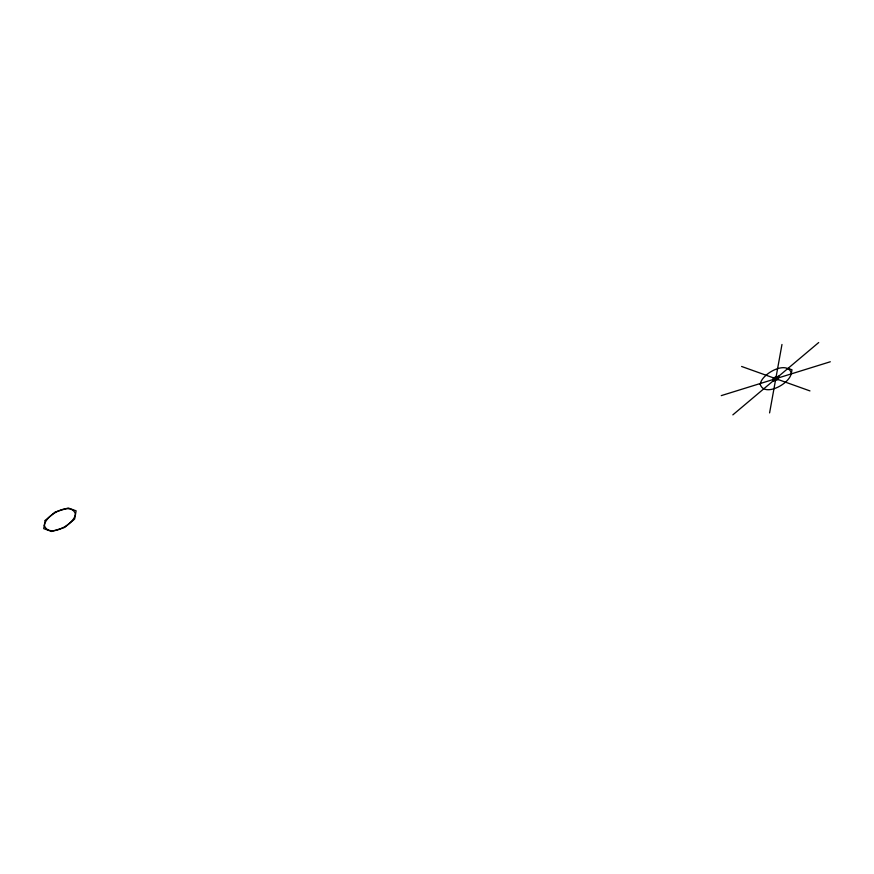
<?xml version="1.0" encoding="UTF-8"?>
<svg xmlns="http://www.w3.org/2000/svg" width="874" height="874" viewBox="0 0 874 874"><rect width="100%" height="100%" fill="white"/><g stroke="black" fill="none" stroke-linecap="round" stroke-linejoin="round"><path stroke-width="1.31" d="M769.59 412.91L781.968 344.476M791.243 373.897L791.986 369.789L788.031 368.369M732.849 414.866L818.709 342.532M721.258 395.627L830.3 361.77M741.6 366.468L809.958 390.918M44.388 525.493C48.726 538.592 74.694 524.4 75.437 513.967C71.089 500.868 45.131 515.048 44.388 525.493M760.249 384.462C764.597 397.561 790.555 383.369 791.298 372.936C786.961 359.837 760.992 374.017 760.249 384.462M45.186 520.423L43.7 528.639L51.61 531.468L64.698 527.404L74.64 519.036L76.125 510.82L68.216 507.991L55.117 512.055L45.186 520.423M773.359 377.83L772.736 381.25L778.199 379.567L778.81 376.137L773.359 377.83"/></g></svg>
